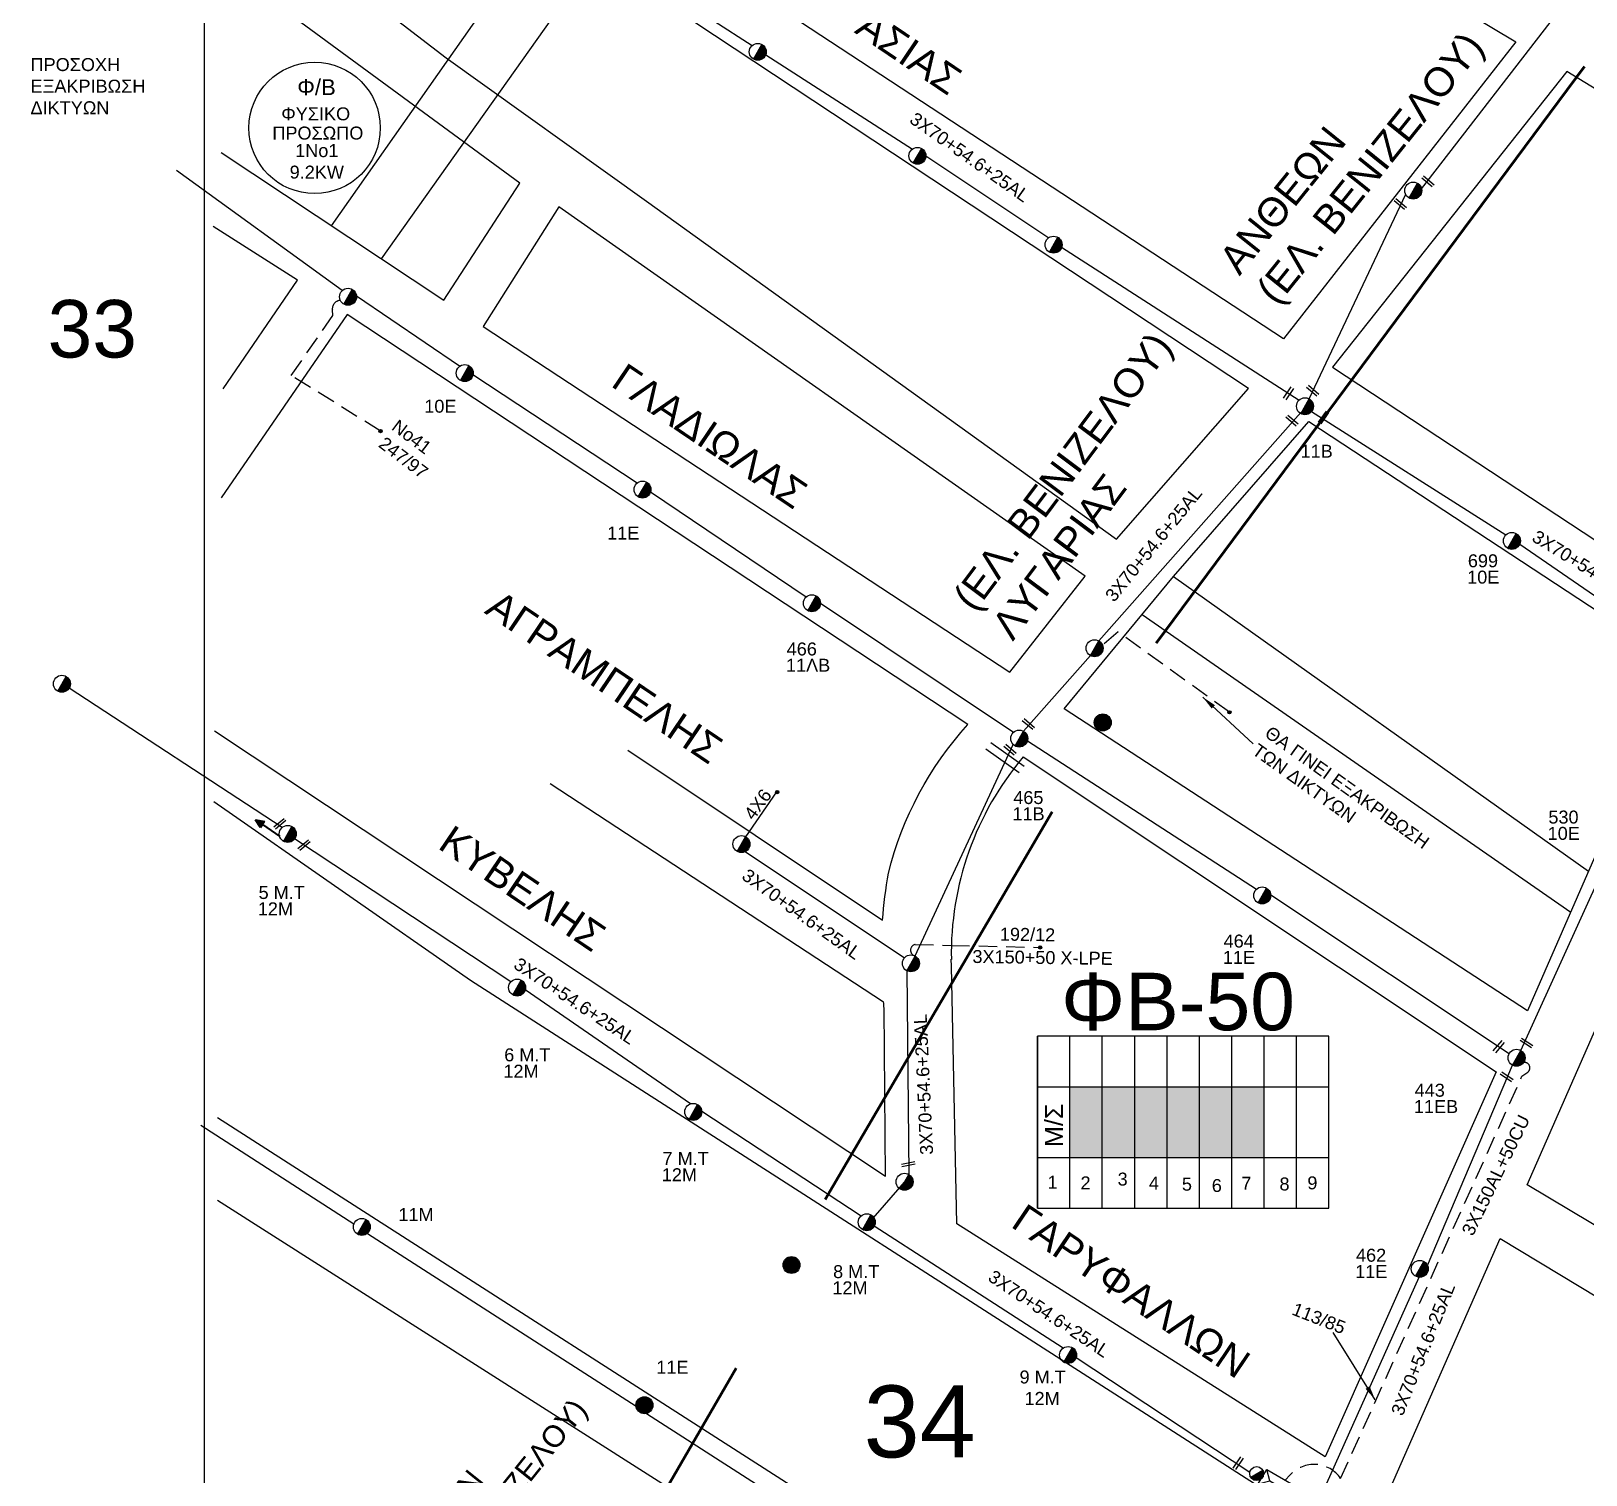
# Model space of a CAD drawing. Header units: millimetres. Extents: x 1451 to 4015, y 754 to 2365.
# Drawn here: x 1460.9 to 1677, y 1119.4 to 1320.1 of the extents above; entities that cross this region are included whole.
import ezdxf
from ezdxf.enums import TextEntityAlignment as Align

# ---------------------------------------------------------------- set-up
doc = ezdxf.new("R2010")
doc.units = ezdxf.units.MM
doc.linetypes.add('DASHED', pattern=[19.05, 12.7, -6.35])
for name, color, linetype in [('Ασφαλειοκιβώτια Χ.Τ 9 αναχωρήσεων', 7, 'Continuous'), ('Γέφυρες Εναερίου Δικτύου', 7, 'Continuous'), ('Γυμνά εναέρια ΧΤ και ΦΟΠ (3Φ)   4x50+16AL', 7, 'Continuous'), ('Επίτονοι', 7, 'Continuous'), ('Επιγραφές - Σχήματα', 7, 'Continuous'), ('Καλώδια ΧΤ   3x150AL+50CU', 7, 'DASHED'), ('Καλώδια ΧΤ   3x150AL+50XLPE', 7, 'DASHED'), ('Μηχανική τομή', 7, 'Continuous'), ('Στύλος Ξύλινος', 7, 'Continuous'), ('Στύλος Ξύλινος @ 1', 7, 'Continuous'), ('Στύλος ΦΜ', 7, 'Continuous'), ('Στύλος ΦΜ @ 1', 7, 'Continuous'), ('Συνδέσεις', 7, 'Continuous'), ('Συνεστραμμένα ΧΤ   3x70+54.6+25AL', 7, 'SYN_LINE'), ('Συνεστραμμένα ΧΤ   4x120+25AL', 7, 'SYN_LINE'), ('Τομή', 7, 'Continuous'), ('Υποσταθμός εναέριος 2 στύλων', 7, 'Continuous'), ('Υποσταθμός πόλεως', 7, 'Continuous'), ('Υπόβαθρο ΔΕΗ', 7, 'Continuous'), ('Υπόγεια καλώδια Παροχών ΧΤ   4x6', 7, 'DASHED')]:
    doc.layers.add(name, color=color, linetype=linetype)
doc.styles.add('ar', font='ARIAL.TTF')
doc.styles.get("Standard").update_dxf_attribs({"font": 'ARIAL.TTF'})
doc.linetypes.add('SYN_LINE', pattern='A,0.5,-0.0001,["/\\/\\/\\/",Standard,S=0.1,R=0,X=0,Y=-0.05],-0.25', length=0.7501)
doc.dimstyles.new('ISO-25', dxfattribs={"dimtxt": 2.5, "dimasz": 2.5, "dimexe": 1.25, "dimexo": 0.625, "dimtad": 1, "dimtxsty": 'Standard', "dimcen": 2.5, "dimadec": 0, "dimazin": 0, "dimtfac": 1, "dimtmove": 0, "dimatfit": 3, "dimfxl": 1, "dimarcsym": 0})

# ---------------------------------------------------------------- blocks, each defined once
blk = doc.blocks.new('ΥΠΑΡΧΩΝ ΤΣΙΜΕΝΤΕΝΙΟΣ ΣΤΥΛΟΣ')
at = {"layer": 'Στύλος ΦΜ'}
blk.add_hatch(color=7, dxfattribs=at).paths.add_polyline_path([(-1.29, -2.28, 0.574793), (2.62, 0, 0.268822), (1.3, 2.27)])
at = {"layer": 'Στύλος ΦΜ', "color": 7}
blk.add_line((-1.29, -2.28), (1.3, 2.27), dxfattribs=at)
blk.add_circle((0, 0), 2.62, dxfattribs=at)
at = {"layer": 'Στύλος ΦΜ', "flags": 4}
for tag, p in [('ΑΡΙΘΜΟΣ', (-4.68, 8.05)), ('ΤΥΠΟΣ', (-4.91, 3.03))]:
    blk.add_attdef(tag, p, '', height=4, dxfattribs=at)
blk = doc.blocks.new('ΥΠΑΡΧΩΝ ΞΥΛΙΝΟΣ ΣΤΥΛΟΣ')
at = {"layer": 'Στύλος Ξύλινος'}
h = blk.add_hatch(color=256, dxfattribs=at)
h.paths.add_polyline_path([(-2.62, 0, 0.270008), (-1.29, -2.28), (1.3, 2.27, 0.576266)])
h.paths.add_polyline_path([(-1.29, -2.28, 0.574793), (2.62, 0, 0.268822), (1.3, 2.27)])
blk.add_line((-1.29, -2.28), (1.3, 2.27), dxfattribs=at)
blk.add_circle((0, 0), 2.62, dxfattribs=at)
at = {"layer": 'Στύλος Ξύλινος', "flags": 4}
for tag, p in [('ΑΡΙΘΜΟΣ', (-4.91, 8.6)), ('ΤΥΠΟΣ', (-4.85, 3.39))]:
    blk.add_attdef(tag, p, '', height=4, dxfattribs=at)
blk = doc.blocks.new('ΥΠΟΣΤΑΘΜΟΣ ΕΝΑΕΡΙΟΣ ΕΠΙ 2 ΣΤΥΛΩΝ')
at = {"layer": 'Υποσταθμός εναέριος 2 στύλων', "linetype": 'Continuous'}
for points in [[(-11.97, -2.11, 0.574793), (-8.45, -0.07, 0.268822), (-9.64, 1.98)], [(9.68, -2.15, 0.574793), (13.19, -0.1, 0.268822), (12.01, 1.95)]]:
    blk.add_hatch(color=256, dxfattribs=at).paths.add_polyline_path(points)
for p, q in [((-11.97, -2.11), (-9.64, 1.98)), ((9.68, -2.15), (12.01, 1.95))]:
    blk.add_line(p, q, dxfattribs=at)
for centre in [(-10.81, -0.07), (10.84, -0.1)]:
    blk.add_circle(centre, 2.36, dxfattribs=at)
at = {"layer": 'Υποσταθμός πόλεως', "linetype": 'Continuous', "ltscale": 40}
blk.add_lwpolyline([(-8.57, 2.82), (8.57, 2.82), (8.57, -2.82), (-8.57, -2.82)], close=True, dxfattribs=at)
for points in [[(-5.75, 0), (-8.57, 2.82)], [(-8.57, -2.82), (-5.75, 0)], [(-5.75, 0), (5.75, 0)], [(5.75, 0), (8.57, 2.82)], [(8.57, -2.82), (5.75, 0)]]:
    blk.add_lwpolyline(points, dxfattribs=at)
at = {"layer": 'Υποσταθμός εναέριος 2 στύλων', "ltscale": 40, "flags": 1}
for tag, p in [('ΜΕΤΑΣΧΗΜΑΤΙΣΜΟΣ', (14.09, 2.51)), ('ΙΣΧΥΣ', (14.07, -0.28)), ('ΑΡΙΘΜΟΣ', (14.19, -3))]:
    blk.add_attdef(tag, p, '', height=1.8, dxfattribs=at)
blk = doc.blocks.new('ΕΠΙΤΟΝΟΣ')
at = {"layer": 'Επίτονοι', "lineweight": 40, "ltscale": 40}
blk.add_hatch(color=256, dxfattribs=at).paths.add_polyline_path([(-1.13, 6.47), (0, 9.1), (1.13, 6.47)])
for p, q in [((-1.13, 6.47), (0, 9.1)), ((1.13, 6.47), (-1.13, 6.47)), ((-1.13, 6.47), (0, 6.47)), ((0, 9.1), (1.13, 6.47)), ((0, 6.47), (0, 0))]:
    blk.add_line(p, q, dxfattribs=at)
blk = doc.blocks.new('ΑΣΦΑΛΕΙΟΚΙΒΩΤΙΟ ΥΠΟΣΤΑΘΜΟΥ 9 ΑΝΑΧΩΡΗΣΕΩΝ')
at = {"layer": 'Ασφαλειοκιβώτια Χ.Τ 9 αναχωρήσεων', "ltscale": 40}
for p, q in [((-23.8, 40.36), (24.02, 40.36)), ((-9.72, 40.36), (-9.72, -40.64)), ((9.94, 40.36), (9.94, -40.64)), ((-23.8, 31.36), (24.02, 31.36)), ((-23.8, 22.36), (24.02, 22.36)), ((-23.8, 13.36), (24.02, 13.36)), ((-23.8, 4.36), (24.02, 4.36)), ((-23.8, -4.64), (24.02, -4.64)), ((-23.8, -13.64), (24.02, -13.64)), ((-23.8, -22.64), (24.02, -22.64)), ((-23.8, -31.64), (24.02, -31.64))]:
    blk.add_line(p, q, dxfattribs=at)
at = {"layer": 'Ασφαλειοκιβώτια Χ.Τ 9 αναχωρήσεων'}
blk.add_lwpolyline([(-23.8, -40.64), (24.02, -40.64), (24.02, 40.36), (-23.8, 40.36)], close=True, dxfattribs=at)
for s, p in [('1', (-18.36, 37.57)), ('2', (-18.56, 28.41)), ('3', (-17.5, 18.11)), ('4', (-18.62, 9.41)), ('5', (-18.93, 0.23)), ('6', (-19.29, -8.07)), ('7', (-18.68, -16.29)), ('8', (-18.87, -26.9)), ('9', (-18.56, -34.64))]:
    blk.add_text(s, height=3.6, rotation=270, dxfattribs=at).set_placement(p)
at = {"layer": 'Ασφαλειοκιβώτια Χ.Τ 9 αναχωρήσεων', "ltscale": 40}
for tag, height, p in [('ΟΝΟΜΑ', 5, (-0.16, 44.31)), ('ΚΕΙΜΕΝΟ 1', 2, (17.06, 35.59)), ('ΚΕΙΜΕΝΟ 2', 2, (17.06, 26.88)), ('ΚΕΙΜΕΝΟ 3', 2, (17.06, 17.69)), ('ΚΕΙΜΕΝΟ 4', 2, (17.06, 8.71)), ('ΚΕΙΜΕΝΟ 5', 2, (17.06, -0.13)), ('ΚΕΙΜΕΝΟ 6', 2, (17.06, -9.05)), ('ΚΕΙΜΕΝΟ 7', 2, (17.06, -18.13)), ('ΚΕΙΜΕΝΟ 8', 2, (17.06, -26.85)), ('ΚΕΙΜΕΝΟ 9', 2, (17.06, -35.99)), ('ΣΧ', 2, (-0.1, -42.64))]:
    blk.add_attdef(tag, text='', height=height, dxfattribs=at).set_placement(p, align=Align.MIDDLE_CENTER)
blk = doc.blocks.new('ΜΗΧΑΝΙΚΗ ΤΟΜΗ')
at = {"layer": 'Μηχανική τομή', "ltscale": 40}
for p, q in [((-1.89, 0.78), (1.89, 0.78)), ((1.89, 0), (-1.89, 0))]:
    blk.add_line(p, q, dxfattribs=at)
blk = doc.blocks.new('_ΣΥΝΔΕΣΗ')
at = {"layer": 'Συνδέσεις', "linetype": 'SYN_LINE', "ltscale": 40}
blk.add_hatch(color=256, dxfattribs=at).paths.add_polyline_path([(0.5, -0.01, 1), (-0.5, -0.01, 1)])
at = {"layer": 'Συνδέσεις'}
blk.add_circle((0, -0.01), 0.5, dxfattribs=at)
blk = doc.blocks.new('ΤΟΜΗ')
at = {"layer": 'Τομή', "ltscale": 40}
for p, q in [((-5.68, 0), (5.68, 0)), ((5.68, -2.33), (-5.68, -2.33))]:
    blk.add_line(p, q, dxfattribs=at)

msp = doc.modelspace()

# ---------------------------------------------------------------- hatches: boundary and pattern name
at = {"layer": 'Ασφαλειοκιβώτια Χ.Τ 9 αναχωρήσεων', "ltscale": 20}
for color, points in [(2, [(1605.28, 1173.33), (1605.28, 1163.5), (1609.78, 1163.5), (1609.78, 1173.33)]), (5, [(1609.78, 1173.33), (1609.78, 1163.5), (1614.28, 1163.5), (1614.28, 1173.33)]), (62, [(1614.28, 1173.33), (1614.28, 1163.5), (1618.78, 1163.5), (1618.78, 1173.33)]), (27, [(1618.78, 1173.33), (1618.78, 1163.5), (1623.28, 1163.5), (1623.28, 1173.33)]), (1, [(1623.28, 1173.33), (1623.28, 1163.5), (1627.78, 1163.5), (1627.78, 1173.33)]), (85, [(1627.78, 1173.33), (1627.78, 1163.5), (1632.28, 1163.5), (1632.28, 1173.33)])]:
    msp.add_hatch(color=color, dxfattribs=at).paths.add_polyline_path(points)

# ---------------------------------------------------------------- linework, layer by layer
at = {"color": 133, "lineweight": 60, "ltscale": 0.2}
for points in [[(1676.79, 1315.2), (1617.26, 1235.04)], [(1602.8, 1211.55), (1571.26, 1157.69)], [(1558.91, 1134.21), (1519.02, 1065.32)]]:
    msp.add_lwpolyline(points, dxfattribs=at)
at = {"layer": 'Γέφυρες Εναερίου Δικτύου', "color": 1, "linetype": 'DASHED', "ltscale": 0.2}
msp.add_lwpolyline([(1509.41, 1264.52), (1497.06, 1272.23), (1502.84, 1280.57), (1502.76, 1281.38, -0.423691), (1503.88, 1282.68, -2.383617)], format="xyb", dxfattribs=at)
at = {"layer": 'Γέφυρες Εναερίου Δικτύου', "linetype": 'DASHED', "ltscale": 0.2}
msp.add_lwpolyline([(1627.45, 1225.41), (1611.97, 1236.57), (1609.81, 1234.73)], dxfattribs=at)
at = {"layer": 'Γυμνά εναέρια ΧΤ και ΦΟΠ (3Φ)   4x50+16AL', "color": 5, "ltscale": 20}
for points in [[(1505.75, 1154.22), (1484.46, 1167.98)], [(1507.63, 1152.95), (1544.97, 1128.93)], [(1546.43, 1127.93), (1582.69, 1104.61)]]:
    msp.add_lwpolyline(points, dxfattribs=at)
at = {"layer": 'Επιγραφές - Σχήματα'}
msp.add_lwpolyline([(1485, 1776.03), (2988.77, 1776.03), (2988.77, 776.06), (1485, 776.06)], close=True, dxfattribs=at)
at = {"layer": 'Επιγραφές - Σχήματα', "color": 202}
msp.add_circle((1500.3, 1306.65), 9.13, dxfattribs=at)
at = {"layer": 'Καλώδια ΧΤ   3x150AL+50CU', "color": 1, "ltscale": 0.2}
msp.add_lwpolyline([(1635.21, 1118.63), (1635.89, 1119.38, -0.483642), (1642.91, 1118.89), (1668.11, 1174.8), (1668.91, 1175.38, 0.795538), (1668.34, 1176.71, 2.355505)], format="xyb", dxfattribs=at)
at = {"layer": 'Καλώδια ΧΤ   3x150AL+50XLPE', "color": 2, "ltscale": 0.2}
msp.add_lwpolyline([(1583.76, 1191.53, -0.801511), (1583.78, 1193.13), (1588.8, 1193), (1601.13, 1192.72)], format="xyb", dxfattribs=at)
at = {"layer": 'Συνεστραμμένα ΧΤ   3x70+54.6+25AL', "color": 1, "ltscale": 20}
for points in [[(1539.79, 1331.87), (1561.1, 1318.11)], [(1562.99, 1316.81), (1583.4, 1303.72)], [(1585.27, 1302.78), (1602.34, 1291.39)], [(1504.14, 1284.05), (1481.08, 1300.73)], [(1638.53, 1268.97), (1651.95, 1297.43)], [(1604.13, 1290.08), (1637.15, 1268.81)], [(1520.44, 1273.51), (1506.12, 1283.25)], [(1545.11, 1257.28), (1522.3, 1272.31)], [(1637.39, 1267.11), (1609.29, 1235.33)], [(1568.62, 1241.43), (1546.99, 1256.03)], [(1597.42, 1222.6), (1570.59, 1240.52)], [(1599.37, 1221.45), (1631.22, 1200.82)], [(1633.19, 1200.05), (1666.35, 1177.98)]]:
    msp.add_lwpolyline(points, dxfattribs=at)
at = {"layer": 'Συνεστραμμένα ΧΤ   3x70+54.6+25AL', "color": 62, "ltscale": 20}
for points in [[(1638.87, 1267.21), (1665.87, 1250.06)], [(1667.8, 1248.79), (1691.38, 1232.58)], [(1667.95, 1178.4), (1681.24, 1207.61)], [(1654.98, 1148.49), (1666.78, 1176.35)], [(1639.79, 1115.53), (1653.82, 1146.86)]]:
    msp.add_lwpolyline(points, dxfattribs=at)
at = {"layer": 'Συνεστραμμένα ΧΤ   3x70+54.6+25AL', "color": 1, "ltscale": 15}
msp.add_lwpolyline([(1608.13, 1233.29), (1598.82, 1222.77)], dxfattribs=at)
at = {"layer": 'Συνεστραμμένα ΧΤ   3x70+54.6+25AL', "color": 2, "ltscale": 20}
for points in [[(1495.77, 1209.37), (1466.19, 1228.78)], [(1583.76, 1191.53), (1597.37, 1220.94)], [(1527.59, 1187.95), (1497.52, 1207.82)], [(1560.13, 1206.03), (1582.27, 1191.25)], [(1582.59, 1189.48), (1582.87, 1161.15)], [(1552.52, 1170.95), (1529.57, 1186.81)], [(1576.25, 1155.37), (1554.11, 1169.89)], [(1604.36, 1137.02), (1578.09, 1153.97)], [(1630.28, 1119.72), (1606.14, 1135.66)]]:
    msp.add_lwpolyline(points, dxfattribs=at)
at = {"layer": 'Συνεστραμμένα ΧΤ   3x70+54.6+25AL', "color": 2, "ltscale": 10}
msp.add_lwpolyline([(1582.57, 1160.44), (1577.29, 1154.38)], dxfattribs=at)
at = {"layer": 'Συνεστραμμένα ΧΤ   4x120+25AL', "ltscale": 20}
msp.add_lwpolyline([(1654.16, 1298.18), (1673.95, 1323.77)], dxfattribs=at)
at = {"layer": 'Υπόβαθρο ΔΕΗ'}
for p, q in [((1543.85, 1220.12), (1579.23, 1196.51)), ((1533.04, 1215.5), (1579.37, 1185.17))]:
    msp.add_line(p, q, dxfattribs=at)
for points in [[(1571.17, 1376.07), (1667.28, 1318.61), (1634.98, 1277.33), (1544.02, 1337.04)], [(1693.17, 1239.56), (1715.95, 1289.06), (1674.34, 1314.48), (1641.78, 1273.39)], [(1534.23, 1295.68), (1523.74, 1279.05), (1596.91, 1230.99), (1607.4, 1244.32)], [(1619.66, 1244.28), (1638.49, 1265.83), (1689.93, 1232.04), (1668.88, 1183.92), (1604.49, 1225.91)], [(1698.65, 1227.66), (1726.8, 1209.75), (1695.84, 1143.6), (1668.81, 1159.69)]]:
    msp.add_lwpolyline(points, close=True, dxfattribs=at)
for points in [[(1487.49, 1340.29), (1518.57, 1316.41), (1546.42, 1296.48), (1611.76, 1249.47), (1630.09, 1270.41), (1539.34, 1330.47), (1486.98, 1365.11)], [(1502.64, 1293.05), (1532.22, 1335.18)], [(1487.29, 1303.23), (1518.27, 1282.69), (1528.8, 1298.98), (1485.67, 1330.65)], [(1539.34, 1330.47), (1509.56, 1288.46)], [(1487.59, 1270.39), (1497.92, 1285.47), (1486.18, 1292.96)], [(1619.66, 1244.28), (1677.37, 1203.33)], [(1615.31, 1239.02), (1674.88, 1197.64)], [(1598.79, 1219.2), (1664.51, 1175.42), (1640.76, 1121.88), (1589.54, 1154.29), (1588.81, 1190.12)], [(1486.78, 1169.06), (1584.9, 1106.12), (1622.82, 1082.49), (1635.98, 1114.9), (1521.95, 1188.11), (1486.29, 1212.94)], [(1588.81, 1190.12), (1588.79, 1191.06)], [(1486.67, 1113.15), (1550.87, 1071.86), (1608.22, 1035.39), (1619.26, 1073.13), (1486.78, 1157.52)], [(1748.34, 1055.67), (1747.1, 1039.42), (1643.18, 1102.43), (1665.09, 1152.26)], [(1665.09, 1152.26), (1825.09, 1055.67), (1899.44, 1010.27), (1874.84, 953.32), (1847.39, 901.75), (1751.77, 960.09), (1755.73, 1026.54), (1773.95, 1016.42)]]:
    msp.add_lwpolyline(points, dxfattribs=at)
for points in [[(1579.23, 1196.51, -0.025612), (1580.07, 1203.04, -0.125468), (1591.11, 1223.69), (1504.81, 1280.71), (1487.29, 1255.22)], [(1486.39, 1222.85), (1579.66, 1160.9), (1579.46, 1184.28, -0.003497), (1579.37, 1185.17, -0.003497)]]:
    msp.add_lwpolyline(points, format="xyb", dxfattribs=at)
msp.add_arc((1631.01, 1191.91), 42.22, 139.73, 181.1621, dxfattribs=at)
at = {"layer": 'Υπόγεια καλώδια Παροχών ΧΤ   4x6', "color": 2, "linetype": 'SYN_LINE', "ltscale": 10}
msp.add_lwpolyline([(1560.21, 1208.11), (1564.55, 1214.33)], dxfattribs=at)

# ---------------------------------------------------------------- block references
at = {"layer": 'Ασφαλειοκιβώτια Χ.Τ 9 αναχωρήσεων', "xscale": 0.5, "yscale": 0.5, "zscale": 0.5, "rotation": 90}
msp.add_blockref('ΑΣΦΑΛΕΙΟΚΙΒΩΤΙΟ ΥΠΟΣΤΑΘΜΟΥ 9 ΑΝΑΧΩΡΗΣΕΩΝ', (1620.96, 1168.36), dxfattribs=at)
at = {"layer": 'Επίτονοι', "xscale": 0.4499999999999094, "yscale": 0.4499999999999094, "zscale": 0.4499999999999094, "rotation": 55.14014601372631}
msp.add_blockref('ΕΠΙΤΟΝΟΣ', (1495.44, 1208.12), dxfattribs=at)
at = {"layer": 'Μηχανική τομή'}
for p, xscale, yscale, zscale, rotation in [((1654.91, 1299.07), 0.500000000000124, 0.500000000000124, 0.500000000000124, 319.7925888540309), ((1651.07, 1295.92), 0.500000000000124, 0.500000000000124, 0.500000000000124, 319.7925888540309), ((1638.89, 1269.96), 0.500000000000124, 0.500000000000124, 0.500000000000124, 319.7925888540309), ((1635.83, 1269.64), 0.5000000000000636, 0.5000000000000636, 0.5000000000000636, 55.10806152867185), ((1636.02, 1265.82), 0.500000000000124, 0.500000000000124, 0.500000000000124, 319.7925888540309), ((1640.7, 1266.29), 0.5000000000000636, 0.5000000000000636, 0.5000000000000636, 55.10806152867185), ((1599.38, 1223.62), 0.500000000000124, 0.500000000000124, 0.500000000000124, 319.7925888540309), ((1596.83, 1220.05), 0.500000000000124, 0.500000000000124, 0.500000000000124, 319.7925888540309), ((1495.34, 1210.06), 0.5000000000001815, 0.5000000000001815, 0.5000000000001815, 219.4866137525282), ((1498.7, 1207.09), 0.5000000000001812, 0.5000000000001812, 0.5000000000001812, 219.4866137525282), ((1668.63, 1179.27), 0.5000000000003877, 0.5000000000003877, 0.5000000000003877, 326.3299267730121), ((1664.74, 1179.04), 0.5000000000004465, 0.5000000000004465, 0.5000000000004465, 229.4860648335506), ((1665.87, 1174.56), 0.5000000000003877, 0.5000000000003877, 0.5000000000003877, 326.3299267730121), ((1582.86, 1162.39), 0.5000000000001897, 0.5000000000001897, 0.5000000000001897, 11.33449452066973), ((1628.82, 1120.9), 0.5000000000002617, 0.5000000000002617, 0.5000000000002617, 56.32992677303387)]:
    msp.add_blockref('ΜΗΧΑΝΙΚΗ ΤΟΜΗ', p, dxfattribs=dict(at, xscale=xscale, yscale=yscale, zscale=zscale, rotation=rotation))
at = {"layer": 'Στύλος Ξύλινος @ 1', "color": 133, "lineweight": 60, "ltscale": 40, "xscale": 0.4499999999998181, "yscale": 0.4499999999998181, "zscale": 0.4499999999998181}
for p in [(1609.84, 1224), (1566.58, 1148.56)]:
    msp.add_blockref('ΥΠΑΡΧΩΝ ΞΥΛΙΝΟΣ ΣΤΥΛΟΣ', p, dxfattribs=at)
at = {"layer": 'Στύλος Ξύλινος @ 1', "ltscale": 40}
ref = msp.add_blockref('ΥΠΑΡΧΩΝ ΞΥΛΙΝΟΣ ΣΤΥΛΟΣ', (1546.14, 1129.07), dxfattribs=dict(at, xscale=0.4499999999998181, yscale=0.4499999999998181, zscale=0.4499999999998181))
ref.add_attrib('ΤΥΠΟΣ', '11E', (1547.79, 1133.45), dxfattribs={"layer": 'Στύλος Ξύλινος', "height": 1.8, "flags": 4})
at = {"layer": 'Στύλος ΦΜ @ 1', "ltscale": 40, "xscale": 0.4499999999998181, "yscale": 0.4499999999998181, "zscale": 0.4499999999998181}
for p in [(1561.89, 1317.23), (1584.09, 1302.77), (1653, 1297.94), (1603.01, 1290.42), (1504.94, 1283.18), (1608.71, 1234.31), (1465.17, 1229.37), (1559.62, 1207.09), (1583.17, 1190.5), (1582.29, 1160.13)]:
    msp.add_blockref('ΥΠΑΡΧΩΝ ΤΣΙΜΕΝΤΕΝΙΟΣ ΣΤΥΛΟΣ', p, dxfattribs=at)
at = {"layer": 'Στύλος ΦΜ @ 1', "ltscale": 40}
ref = msp.add_blockref('ΥΠΑΡΧΩΝ ΤΣΙΜΕΝΤΕΝΙΟΣ ΣΤΥΛΟΣ', (1521.16, 1272.57), dxfattribs=dict(at, xscale=0.4499999999998181, yscale=0.4499999999998181, zscale=0.4499999999998181))
ref.add_attrib('ΤΥΠΟΣ', '10E', (1515.54, 1267.06), dxfattribs={"layer": 'Στύλος ΦΜ', "height": 1.8, "flags": 4})
ref = msp.add_blockref('ΥΠΑΡΧΩΝ ΤΣΙΜΕΝΤΕΝΙΟΣ ΣΤΥΛΟΣ', (1637.95, 1267.95), dxfattribs=dict(at, xscale=0.4499999999998181, yscale=0.4499999999998181, zscale=0.4499999999998181))
ref.add_attrib('ΤΥΠΟΣ', '11B', (1637.34, 1260.81), dxfattribs={"layer": 'Στύλος ΦΜ', "height": 1.8, "flags": 4})
ref = msp.add_blockref('ΥΠΑΡΧΩΝ ΤΣΙΜΕΝΤΕΝΙΟΣ ΣΤΥΛΟΣ', (1545.87, 1256.37), dxfattribs=dict(at, xscale=0.4499999999998181, yscale=0.4499999999998181, zscale=0.4499999999998181))
ref.add_attrib('ΤΥΠΟΣ', '11E', (1540.96, 1249.43), dxfattribs={"layer": 'Στύλος ΦΜ', "height": 1.8, "flags": 4})
ref = msp.add_blockref('ΥΠΑΡΧΩΝ ΤΣΙΜΕΝΤΕΝΙΟΣ ΣΤΥΛΟΣ', (1666.71, 1249.24), dxfattribs=dict(at, xscale=0.4499999999998181, yscale=0.4499999999998181, zscale=0.4499999999998181))
ref.add_attrib('ΤΥΠΟΣ', '10E', (1660.49, 1243.3), dxfattribs={"layer": 'Στύλος ΦΜ', "height": 1.8, "flags": 4})
ref.add_attrib('ΑΡΙΘΜΟΣ', '699', (1660.59, 1245.57), dxfattribs={"layer": 'Στύλος ΦΜ', "height": 1.8, "flags": 4})
ref = msp.add_blockref('ΥΠΑΡΧΩΝ ΤΣΙΜΕΝΤΕΝΙΟΣ ΣΤΥΛΟΣ', (1569.42, 1240.56), dxfattribs=dict(at, xscale=0.4499999999998181, yscale=0.4499999999998181, zscale=0.4499999999998181))
ref.add_attrib('ΤΥΠΟΣ', '11ΛB', (1565.81, 1231.05), dxfattribs={"layer": 'Στύλος ΦΜ', "height": 1.8, "flags": 4})
ref.add_attrib('ΑΡΙΘΜΟΣ', '466', (1565.91, 1233.31), dxfattribs={"layer": 'Στύλος ΦΜ', "height": 1.8, "flags": 4})
ref = msp.add_blockref('ΥΠΑΡΧΩΝ ΤΣΙΜΕΝΤΕΝΙΟΣ ΣΤΥΛΟΣ', (1598.23, 1221.75), dxfattribs=dict(at, xscale=0.4499999999998181, yscale=0.4499999999998181, zscale=0.4499999999998181))
ref.add_attrib('ΤΥΠΟΣ', '11B', (1597.29, 1210.39), dxfattribs={"layer": 'Στύλος ΦΜ', "height": 1.8, "flags": 4})
ref.add_attrib('ΑΡΙΘΜΟΣ', '465', (1597.4, 1212.65), dxfattribs={"layer": 'Στύλος ΦΜ', "height": 1.8, "flags": 4})
ref = msp.add_blockref('ΥΠΑΡΧΩΝ ΤΣΙΜΕΝΤΕΝΙΟΣ ΣΤΥΛΟΣ', (1681.82, 1208.63), dxfattribs=dict(at, xscale=0.4499999999998181, yscale=0.4499999999998181, zscale=0.4499999999998181))
ref.add_attrib('ΤΥΠΟΣ', '10E', (1671.68, 1207.67), dxfattribs={"layer": 'Στύλος ΦΜ', "height": 1.8, "flags": 4})
ref.add_attrib('ΑΡΙΘΜΟΣ', '530', (1671.78, 1209.94), dxfattribs={"layer": 'Στύλος ΦΜ', "height": 1.8, "flags": 4})
ref = msp.add_blockref('ΥΠΑΡΧΩΝ ΤΣΙΜΕΝΤΕΝΙΟΣ ΣΤΥΛΟΣ', (1496.56, 1208.49), dxfattribs=dict(at, xscale=0.4499999999998181, yscale=0.4499999999998181, zscale=0.4499999999998181))
ref.add_attrib('ΤΥΠΟΣ', '12M', (1492.4, 1197.18), dxfattribs={"layer": 'Στύλος ΦΜ', "height": 1.8, "flags": 4})
ref.add_attrib('ΑΡΙΘΜΟΣ', '5 M.T', (1492.51, 1199.45), dxfattribs={"layer": 'Στύλος ΦΜ', "height": 1.8, "flags": 4})
ref = msp.add_blockref('ΥΠΑΡΧΩΝ ΤΣΙΜΕΝΤΕΝΙΟΣ ΣΤΥΛΟΣ', (1632.01, 1199.95), dxfattribs=dict(at, xscale=0.4499999999998181, yscale=0.4499999999998181, zscale=0.4499999999998181))
ref.add_attrib('ΤΥΠΟΣ', '11E', (1626.53, 1190.43), dxfattribs={"layer": 'Στύλος ΦΜ', "height": 1.8, "flags": 4})
ref.add_attrib('ΑΡΙΘΜΟΣ', '464', (1626.64, 1192.7), dxfattribs={"layer": 'Στύλος ΦΜ', "height": 1.8, "flags": 4})
ref = msp.add_blockref('ΥΠΑΡΧΩΝ ΤΣΙΜΕΝΤΕΝΙΟΣ ΣΤΥΛΟΣ', (1528.44, 1187.13), dxfattribs=dict(at, xscale=0.4499999999998181, yscale=0.4499999999998181, zscale=0.4499999999998181))
ref.add_attrib('ΤΥΠΟΣ', '12M', (1526.54, 1174.61), dxfattribs={"layer": 'Στύλος ΦΜ', "height": 1.8, "flags": 4})
ref.add_attrib('ΑΡΙΘΜΟΣ', '6 M.T', (1526.65, 1176.88), dxfattribs={"layer": 'Στύλος ΦΜ', "height": 1.8, "flags": 4})
ref = msp.add_blockref('ΥΠΑΡΧΩΝ ΤΣΙΜΕΝΤΕΝΙΟΣ ΣΤΥΛΟΣ', (1667.36, 1177.37), dxfattribs=dict(at, xscale=0.4499999999998181, yscale=0.4499999999998181, zscale=0.4499999999998181))
ref.add_attrib('ΤΥΠΟΣ', '11EB', (1653.09, 1169.69), dxfattribs={"layer": 'Στύλος ΦΜ', "height": 1.8, "flags": 4})
ref.add_attrib('ΑΡΙΘΜΟΣ', '443', (1653.19, 1171.96), dxfattribs={"layer": 'Στύλος ΦΜ', "height": 1.8, "flags": 4})
ref = msp.add_blockref('ΥΠΑΡΧΩΝ ΤΣΙΜΕΝΤΕΝΙΟΣ ΣΤΥΛΟΣ', (1552.93, 1169.84), dxfattribs=dict(at, xscale=0.4499999999998181, yscale=0.4499999999998181, zscale=0.4499999999998181))
ref.add_attrib('ΤΥΠΟΣ', '12M', (1548.55, 1160.21), dxfattribs={"layer": 'Στύλος ΦΜ', "height": 1.8, "flags": 4})
ref.add_attrib('ΑΡΙΘΜΟΣ', '7 M.T', (1548.65, 1162.47), dxfattribs={"layer": 'Στύλος ΦΜ', "height": 1.8, "flags": 4})
ref = msp.add_blockref('ΥΠΑΡΧΩΝ ΤΣΙΜΕΝΤΕΝΙΟΣ ΣΤΥΛΟΣ', (1506.86, 1153.85), dxfattribs=dict(at, xscale=0.4499999999998181, yscale=0.4499999999998181, zscale=0.4499999999998181))
ref.add_attrib('ΤΥΠΟΣ', '11M', (1511.94, 1154.67), dxfattribs={"layer": 'Στύλος ΦΜ', "height": 1.8, "flags": 4})
ref = msp.add_blockref('ΥΠΑΡΧΩΝ ΤΣΙΜΕΝΤΕΝΙΟΣ ΣΤΥΛΟΣ', (1577.04, 1154.5), dxfattribs=dict(at, xscale=0.4499999999998181, yscale=0.4499999999998181, zscale=0.4499999999998181))
ref.add_attrib('ΤΥΠΟΣ', '12M', (1572.26, 1144.48), dxfattribs={"layer": 'Στύλος ΦΜ', "height": 1.8, "flags": 4})
ref.add_attrib('ΑΡΙΘΜΟΣ', '8 M.T', (1572.36, 1146.74), dxfattribs={"layer": 'Στύλος ΦΜ', "height": 1.8, "flags": 4})
ref = msp.add_blockref('ΥΠΑΡΧΩΝ ΤΣΙΜΕΝΤΕΝΙΟΣ ΣΤΥΛΟΣ', (1653.9, 1148.03), dxfattribs=dict(at, xscale=0.4499999999998181, yscale=0.4499999999998181, zscale=0.4499999999998181))
ref.add_attrib('ΤΥΠΟΣ', '11E', (1644.93, 1146.76), dxfattribs={"layer": 'Στύλος ΦΜ', "height": 1.8, "flags": 4})
ref.add_attrib('ΑΡΙΘΜΟΣ', '462', (1645.04, 1149.02), dxfattribs={"layer": 'Στύλος ΦΜ', "height": 1.8, "flags": 4})
ref = msp.add_blockref('ΥΠΑΡΧΩΝ ΤΣΙΜΕΝΤΕΝΙΟΣ ΣΤΥΛΟΣ', (1605.03, 1136.05), dxfattribs=dict(at, xscale=0.4499999999998181, yscale=0.4499999999998181, zscale=0.4499999999998181))
ref.add_attrib('ΤΥΠΟΣ', '12M', (1598.97, 1129.11), dxfattribs={"layer": 'Στύλος ΦΜ', "height": 1.8, "flags": 4})
ref.add_attrib('ΑΡΙΘΜΟΣ', '9 M.T', (1598.28, 1132.09), dxfattribs={"layer": 'Στύλος ΦΜ', "height": 1.8, "flags": 4})
at = {"layer": 'Συνδέσεις', "xscale": 0.4499999999998181, "yscale": 0.4499999999998181, "zscale": 0.4499999999998181}
for p in [(1509.46, 1264.5), (1627.45, 1225.41), (1564.6, 1214.31), (1601.14, 1192.72)]:
    msp.add_blockref('_ΣΥΝΔΕΣΗ', p, dxfattribs=at)
at = {"layer": 'Τομή', "xscale": 0.5000000000000293, "yscale": 0.5000000000000293, "zscale": 0.5000000000000293, "rotation": 324.3188059829969}
msp.add_blockref('ΤΟΜΗ', (1596.59, 1219.57), dxfattribs=at)
at = {"layer": 'Υποσταθμός εναέριος 2 στύλων', "xscale": 0.4103398609850818, "yscale": 0.4103398609850818, "zscale": 0.4103398609850818, "rotation": 329.9623854078683}
msp.add_blockref('ΥΠΟΣΤΑΘΜΟΣ ΕΝΑΕΡΙΟΣ ΕΠΙ 2 ΣΤΥΛΩΝ', (1635.09, 1117.36), dxfattribs=at)

# ---------------------------------------------------------------- texts
at = {"color": 1, "insert": (1576.62, 1131.81), "char_height": 10, "width": 18.0895, "attachment_point": 1}
msp.add_mtext('34', dxfattribs=at)
at = {"layer": 'Επιγραφές - Σχήματα', "color": 1, "style": 'ar'}
for s, height, p in [('Φ/Β', 2.2, (1500.56, 1312.36)), ('ΦΥΣΙΚΟ ', 1.8, (1500.8, 1308.61)), ('1No1', 1.8, (1500.6, 1303.49)), ('9.2KW', 1.8, (1500.6, 1300.51))]:
    msp.add_text(s, height=height, dxfattribs=at).set_placement(p, align=Align.MIDDLE)
at = {"layer": 'Επιγραφές - Σχήματα', "ltscale": 20, "attachment_point": 1}
for s, insert, char_height, width, rotation in [('ΚΕΡΑΣΙΑΣ', (1568.18, 1329.55), 4, 33.3738, 325.9439), ('ΑΝΘΕΩΝ\\P(ΕΛ. ΒΕΝΙΖΕΛΟΥ)', (1625.73, 1288.5), 4, 53.5195, 51.2104), ('(ΕΛ. ΒΕΝΙΖΕΛΟΥ)\\PΛΥΓΑΡΙΑΣ', (1588.8, 1241.58), 4, 53.5195, 53.2009), ('ΓΛΑΔΙΩΛΑΣ', (1543.56, 1274.14), 4, 33.3738, 325.9439), ('Νο41\\P247/97', (1511.94, 1266.24), 1.8, 33.3738, 322.9305), ('ΑΓΡΑΜΠΕΛΗΣ', (1526.01, 1242.59), 4, 33.3738, 325.9439), ('ΘΑ ΓΙΝΕΙ ΕΞΑΚΡΙΒΩΣΗ\\PΤΩΝ ΔΙΚΤΥΩΝ', (1633.24, 1223.62), 1.8, 36.7188, 324.4666), ('ΚΥΒΕΛΗΣ', (1519.51, 1209.9), 4, 33.3738, 325.9439), ('ΓΑΡΥΦΑΛΛΩΝ', (1599.14, 1157.27), 4, 33.3738, 325.9439), ('113/85', (1636.64, 1143.39), 1.8, 36.7188, 338.6712), ('ΑΝΘΕΩΝ\\P(ΕΛ. ΒΕΝΙΖΕΛΟΥ)', (1510.39, 1106.33), 3, 53.5195, 51.2104)]:
    msp.add_mtext(s, dxfattribs=dict(at, insert=insert, char_height=char_height, width=width, rotation=rotation))
for s, insert, char_height, width in [('ΠΡΟΣΟΧΗ\\PΕΞΑΚΡΙΒΩΣΗ\\PΔΙΚΤΥΩΝ', (1460.81, 1316.36), 1.8, 33.3738), ('33', (1463.18, 1282.73), 8, 32.9584), ('ΦΒ-50', (1604.04, 1189.2), 8, 32.9584)]:
    msp.add_mtext(s, dxfattribs=dict(at, insert=insert, char_height=char_height, width=width))
at = {"layer": 'Επιγραφές - Σχήματα', "color": 1, "insert": (1494.42, 1306.84), "char_height": 1.8, "width": 12.958, "attachment_point": 1}
msp.add_mtext('ΠΡΟΣΩΠΟ', dxfattribs=at)
at = {"layer": 'Επιγραφές - Σχήματα', "ltscale": 0.2, "insert": (1601.8, 1164.97), "char_height": 2.5, "width": 6.315, "attachment_point": 1, "rotation": 90}
msp.add_mtext('Μ/Σ', dxfattribs=at)
at = {"layer": 'Καλώδια ΧΤ   3x150AL+50CU', "ltscale": 0.2}
msp.add_text('3X150AL+50CU', height=1.8, rotation=63.9492, dxfattribs=at).set_placement((1664.47, 1161.06), align=Align.MIDDLE)
at = {"layer": 'Συνεστραμμένα ΧΤ   3x70+54.6+25AL', "ltscale": 20}
for s, rotation, p in [('3X70+54.6+25AL', 324.8401, (1591.36, 1302.59)), ('3X70+54.6+25AL', 50.8798, (1616.9, 1248.78)), ('3X70+54.6+25AL', 328.3417, (1678.15, 1244.94)), ('3X70+54.6+25AL', 324.3188, (1568, 1197.35)), ('192/12', 359.1682, (1599.39, 1194.55)), ('3X70+54.6+25AL', 326.4741, (1536.46, 1185.28)), ('3X150+50 X-LPE', 359.1682, (1601.48, 1191.32)), ('3X70+54.6+25AL', 92.6779, (1584.92, 1173.66)), ('3X70+54.6+25AL', 326.1334, (1602.37, 1141.79)), ('3X70+54.6+25AL', 67.9451, (1654.36, 1136.86))]:
    msp.add_text(s, height=1.8, rotation=rotation, dxfattribs=at).set_placement(p, align=Align.MIDDLE)
at = {"layer": 'Υπόγεια καλώδια Παροχών ΧΤ   4x6', "ltscale": 0.2}
msp.add_text('4X6', height=1.8, rotation=53.8323, dxfattribs=at).set_placement((1561.89, 1212.62), align=Align.MIDDLE)

# ---------------------------------------------------------------- leaders
at = {"layer": 'Επιγραφές - Σχήματα', "ltscale": 40}
for points in [[(1623.74, 1227.52), (1630.76, 1221.03)], [(1647.71, 1129.82), (1641.89, 1139.19)]]:
    msp.add_leader(points, dimstyle='ISO-25', override={"dimasz": 2, "dimtad": 0}, dxfattribs=at)

doc.saveas('drawing.dxf')
